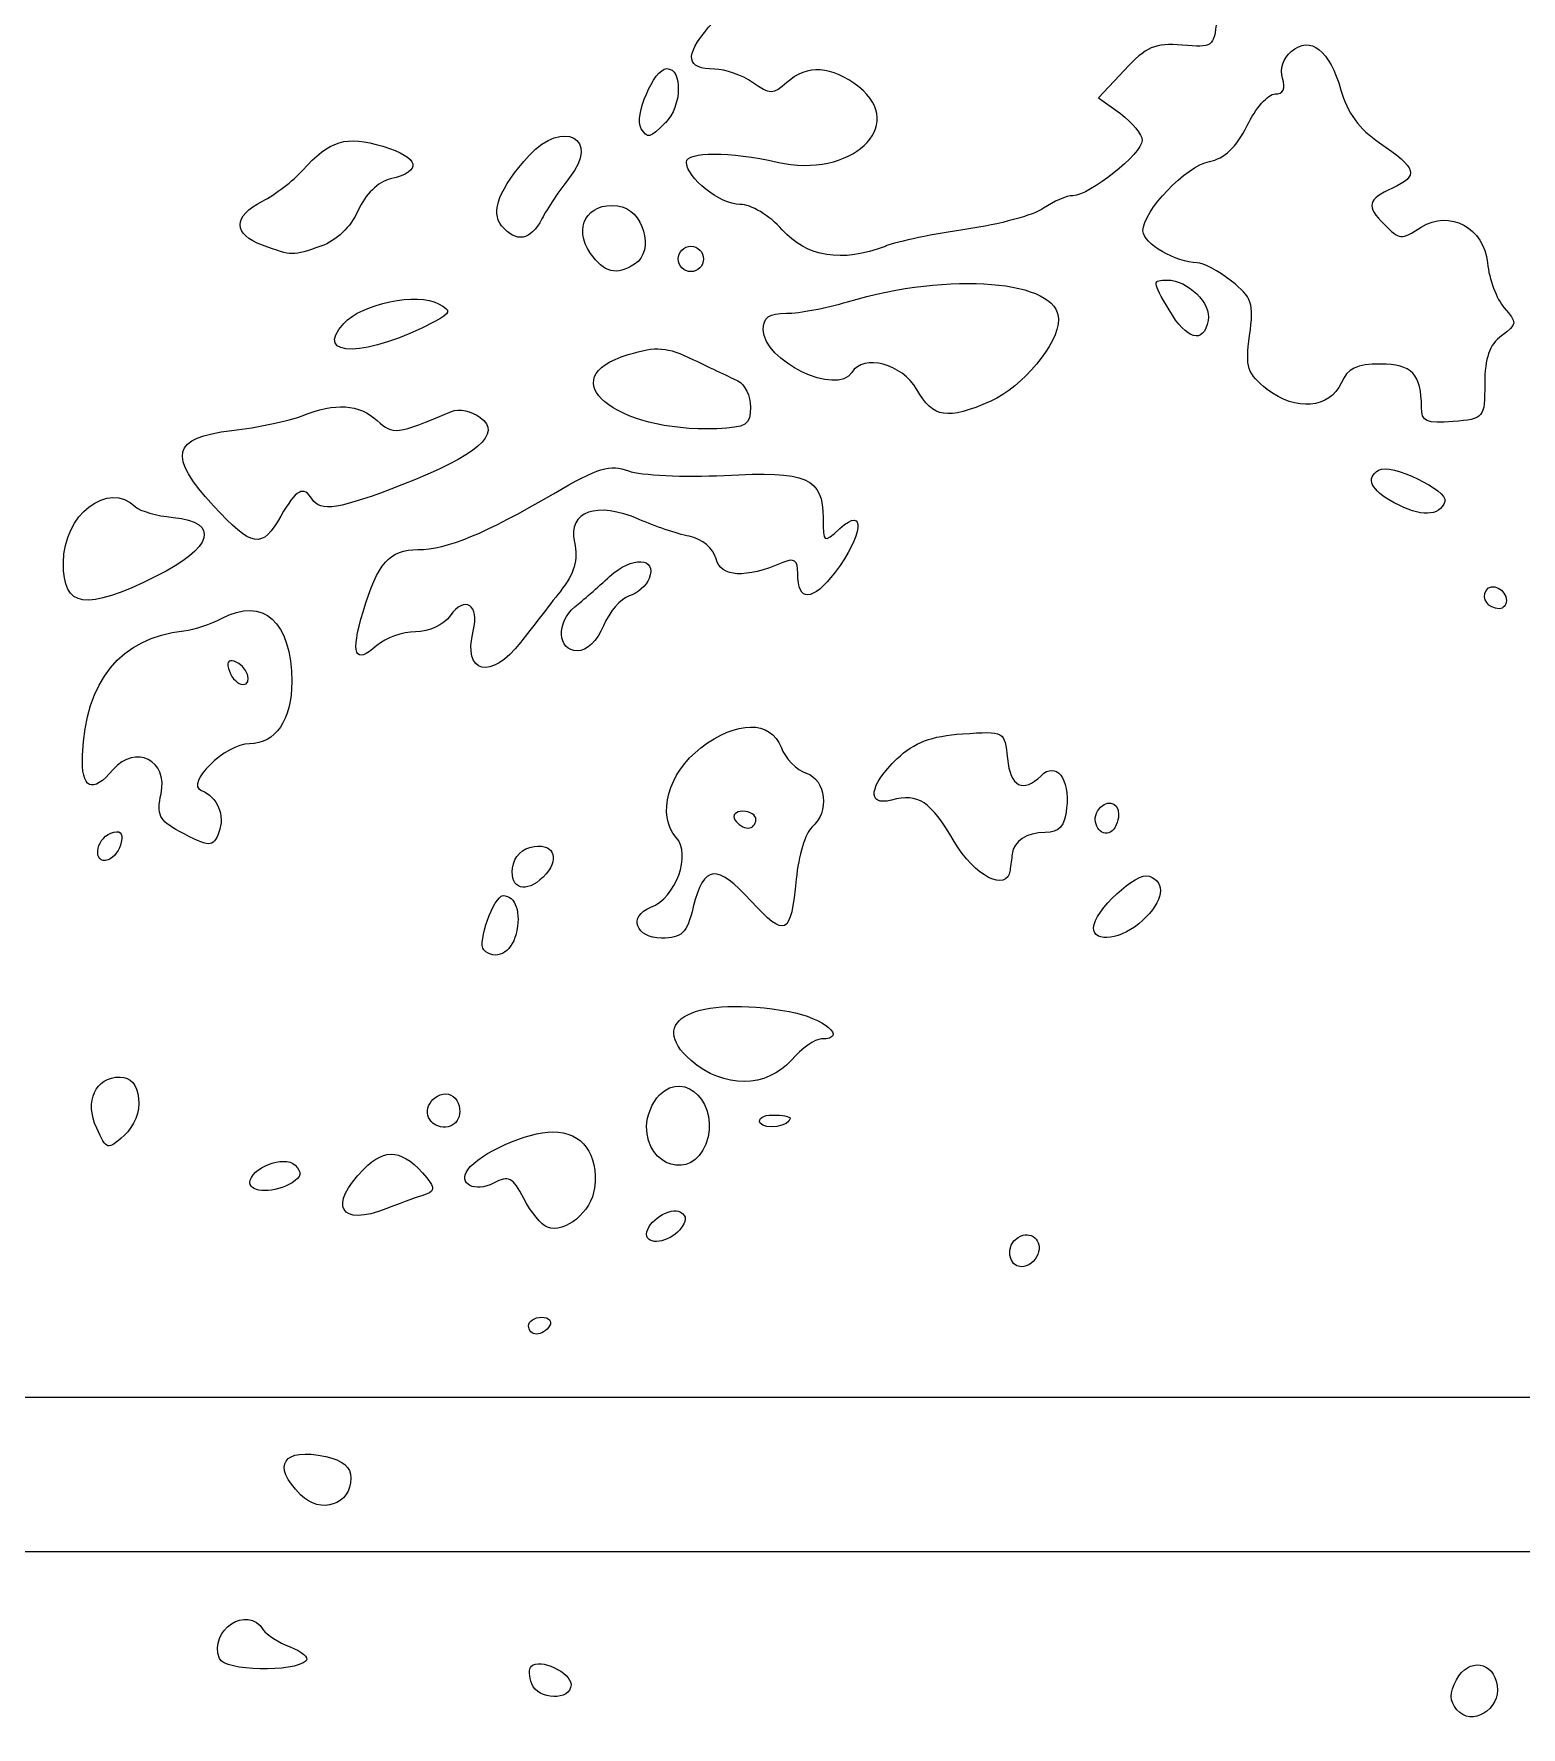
# Model space of a CAD drawing. Header units: centimetres. Extents: x -9.1 to 23.1, y -7.7 to 7.6.
# Drawn here: x 1.33 to 2.481, y 1.261 to 2.571 of the extents above; entities that cross this region are included whole.
import ezdxf

# ---------------------------------------------------------------- set-up
doc = ezdxf.new("R2010")
doc.units = ezdxf.units.CM
doc.header["$MEASUREMENT"] = 0
doc.layers.add('Layer 1', color=7, linetype='Continuous')

msp = doc.modelspace()

# ---------------------------------------------------------------- linework, layer by layer
at = {"layer": 'Layer 1'}
for points, knots in [([(1.98872, 2.40692), (1.99836, 2.41058), (2.02675, 2.41649), (2.05181, 2.42005), (2.05181, 2.42005), (2.07687, 2.42359), (2.10363, 2.43089), (2.11127, 2.43625), (2.11127, 2.43625), (2.11891, 2.4416), (2.12912, 2.44598), (2.13394, 2.44598), (2.13394, 2.44598), (2.14656, 2.44598), (2.18757, 2.47862), (2.18757, 2.48866), (2.18757, 2.48866), (2.18757, 2.49332), (2.17997, 2.50268), (2.17067, 2.50945), (2.17067, 2.50945), (2.17067, 2.50945), (2.15377, 2.52176), (2.15377, 2.52176), (2.15377, 2.52176), (2.15377, 2.52176), (2.17377, 2.54317), (2.17377, 2.54317), (2.17377, 2.54317), (2.19068, 2.56128), (2.19757, 2.56424), (2.21842, 2.56243), (2.21842, 2.56243), (2.24199, 2.56037), (2.24317, 2.56124), (2.24513, 2.58155), (2.24513, 2.58155), (2.24656, 2.59638), (2.24401, 2.60404), (2.23672, 2.60684), (2.23672, 2.60684), (2.23097, 2.60906), (2.2218, 2.61949), (2.21634, 2.63004), (2.21634, 2.63004), (2.21015, 2.642), (2.19553, 2.6539), (2.17751, 2.66162), (2.17751, 2.66162), (2.16161, 2.66843), (2.14036, 2.68011), (2.13028, 2.68756), (2.13028, 2.68756), (2.13028, 2.68756), (2.11196, 2.7011), (2.11196, 2.7011), (2.11196, 2.7011), (2.11196, 2.7011), (2.06649, 2.68228), (2.06649, 2.68228), (2.06649, 2.68228), (2.04148, 2.67193), (2.00779, 2.6575), (1.99163, 2.6502), (1.99163, 2.6502), (1.97547, 2.64291), (1.95489, 2.63474), (1.94591, 2.63205), (1.94591, 2.63205), (1.91217, 2.62194), (1.86865, 2.59614), (1.85201, 2.57637), (1.85201, 2.57637), (1.83308, 2.55387), (1.8345, 2.54395), (1.85667, 2.54395), (1.85667, 2.54395), (1.86464, 2.54395), (1.87787, 2.53925), (1.88607, 2.5335), (1.88607, 2.5335), (1.89974, 2.52392), (1.90195, 2.52392), (1.91253, 2.5335), (1.91253, 2.5335), (1.92829, 2.54776), (1.94729, 2.54661), (1.96824, 2.53012), (1.96824, 2.53012), (2.00654, 2.5), (1.96187, 2.4588), (1.90511, 2.47189), (1.90511, 2.47189), (1.86892, 2.48024), (1.83487, 2.48034), (1.83487, 2.47189), (1.83487, 2.47189), (1.83487, 2.45977), (1.86088, 2.43923), (1.87624, 2.43923), (1.87624, 2.43923), (1.88495, 2.43923), (1.89898, 2.43083), (1.90895, 2.41964), (1.90895, 2.41964), (1.92784, 2.39844), (1.95526, 2.394), (1.9887, 2.40671), (1.9887, 2.40671), (1.9887, 2.40671), (1.98872, 2.40692), (1.98872, 2.40692)], [0, 0, 0, 0, 0.0344828, 0.0344828, 0.0344828, 0.0344828, 0.0689655, 0.0689655, 0.0689655, 0.0689655, 0.1034483, 0.1034483, 0.1034483, 0.1034483, 0.137931, 0.137931, 0.137931, 0.137931, 0.1724138, 0.1724138, 0.1724138, 0.1724138, 0.2068966, 0.2068966, 0.2068966, 0.2068966, 0.2413793, 0.2413793, 0.2413793, 0.2413793, 0.2758621, 0.2758621, 0.2758621, 0.2758621, 0.3103448, 0.3103448, 0.3103448, 0.3103448, 0.3448276, 0.3448276, 0.3448276, 0.3448276, 0.3793103, 0.3793103, 0.3793103, 0.3793103, 0.4137931, 0.4137931, 0.4137931, 0.4137931, 0.4482759, 0.4482759, 0.4482759, 0.4482759, 0.4827586, 0.4827586, 0.4827586, 0.4827586, 0.5172414, 0.5172414, 0.5172414, 0.5172414, 0.5517241, 0.5517241, 0.5517241, 0.5517241, 0.5862069, 0.5862069, 0.5862069, 0.5862069, 0.6206897, 0.6206897, 0.6206897, 0.6206897, 0.6551724, 0.6551724, 0.6551724, 0.6551724, 0.6896552, 0.6896552, 0.6896552, 0.6896552, 0.7241379, 0.7241379, 0.7241379, 0.7241379, 0.7586207, 0.7586207, 0.7586207, 0.7586207, 0.7931034, 0.7931034, 0.7931034, 0.7931034, 0.8275862, 0.8275862, 0.8275862, 0.8275862, 0.862069, 0.862069, 0.862069, 0.862069, 0.8965517, 0.8965517, 0.8965517, 0.8965517, 0.9310345, 0.9310345, 0.9310345, 0.9310345, 1, 1, 1, 1]), ([(2.45267, 2.30062), (2.45267, 2.32038), (2.45628, 2.33067), (2.46565, 2.33758), (2.46565, 2.33758), (2.47779, 2.34653), (2.47793, 2.34793), (2.46779, 2.35917), (2.46779, 2.35917), (2.46183, 2.36578), (2.45599, 2.38143), (2.45481, 2.39393), (2.45481, 2.39393), (2.45225, 2.42108), (2.42563, 2.4354), (2.40345, 2.42155), (2.40345, 2.42155), (2.38745, 2.41156), (2.38708, 2.41159), (2.37475, 2.4239), (2.37475, 2.4239), (2.36063, 2.43802), (2.36179, 2.44297), (2.38133, 2.45187), (2.38133, 2.45187), (2.40202, 2.4613), (2.40027, 2.46735), (2.37119, 2.48687), (2.37119, 2.48687), (2.35576, 2.49722), (2.3462, 2.51029), (2.34133, 2.52767), (2.34133, 2.52767), (2.33264, 2.55863), (2.31788, 2.57013), (2.30285, 2.55766), (2.30285, 2.55766), (2.29666, 2.55253), (2.29394, 2.54397), (2.29621, 2.53681), (2.29621, 2.53681), (2.29878, 2.5287), (2.29684, 2.52467), (2.29036, 2.52467), (2.29036, 2.52467), (2.28503, 2.52467), (2.27528, 2.51365), (2.26869, 2.50018), (2.26869, 2.50018), (2.26053, 2.48347), (2.25128, 2.47465), (2.23961, 2.47242), (2.23961, 2.47242), (2.22131, 2.46892), (2.18815, 2.43427), (2.18815, 2.41864), (2.18815, 2.41864), (2.18815, 2.40917), (2.21391, 2.39404), (2.23003, 2.39404), (2.23003, 2.39404), (2.23476, 2.39404), (2.24672, 2.38769), (2.25659, 2.37992), (2.25659, 2.37992), (2.27263, 2.36731), (2.27413, 2.36282), (2.2707, 2.33781), (2.2707, 2.33781), (2.26729, 2.31296), (2.26882, 2.30828), (2.2843, 2.2961), (2.2843, 2.2961), (2.30617, 2.2789), (2.33286, 2.28117), (2.34155, 2.30097), (2.34155, 2.30097), (2.34654, 2.31235), (2.35338, 2.31566), (2.37187, 2.31566), (2.37187, 2.31566), (2.39643, 2.31566), (2.40368, 2.30801), (2.40368, 2.28208), (2.40368, 2.28208), (2.40368, 2.27114), (2.40744, 2.26947), (2.42817, 2.27118), (2.42817, 2.27118), (2.45226, 2.2732), (2.45266, 2.27365), (2.45266, 2.3006), (2.45266, 2.3006), (2.45266, 2.3006), (2.45267, 2.30062), (2.45267, 2.30062)], [0, 0, 0, 0, 0.04, 0.04, 0.04, 0.04, 0.08, 0.08, 0.08, 0.08, 0.12, 0.12, 0.12, 0.12, 0.16, 0.16, 0.16, 0.16, 0.2, 0.2, 0.2, 0.2, 0.24, 0.24, 0.24, 0.24, 0.28, 0.28, 0.28, 0.28, 0.32, 0.32, 0.32, 0.32, 0.36, 0.36, 0.36, 0.36, 0.4, 0.4, 0.4, 0.4, 0.44, 0.44, 0.44, 0.44, 0.48, 0.48, 0.48, 0.48, 0.52, 0.52, 0.52, 0.52, 0.56, 0.56, 0.56, 0.56, 0.6, 0.6, 0.6, 0.6, 0.64, 0.64, 0.64, 0.64, 0.68, 0.68, 0.68, 0.68, 0.72, 0.72, 0.72, 0.72, 0.76, 0.76, 0.76, 0.76, 0.8, 0.8, 0.8, 0.8, 0.84, 0.84, 0.84, 0.84, 0.88, 0.88, 0.88, 0.88, 0.92, 0.92, 0.92, 0.92, 1, 1, 1, 1]), ([(1.81851, 2.50229), (1.83135, 2.51513), (1.83211, 2.54428), (1.81961, 2.54428), (1.81961, 2.54428), (1.80971, 2.54428), (1.79398, 2.5073), (1.79984, 2.49781), (1.79984, 2.49781), (1.80469, 2.48995), (1.80663, 2.49042), (1.8185, 2.50229), (1.8185, 2.50229), (1.8185, 2.50229), (1.81851, 2.50229), (1.81851, 2.50229)], [0, 0, 0, 0, 0.2, 0.2, 0.2, 0.2, 0.4, 0.4, 0.4, 0.4, 0.6, 0.6, 0.6, 0.6, 1, 1, 1, 1]), ([(1.72301, 2.428), (1.72713, 2.43608), (1.73677, 2.45048), (1.74444, 2.46001), (1.74444, 2.46001), (1.7685, 2.48988), (1.73921, 2.50572), (1.71304, 2.47699), (1.71304, 2.47699), (1.69016, 2.45187), (1.68295, 2.4334), (1.69184, 2.42269), (1.69184, 2.42269), (1.70305, 2.40919), (1.71441, 2.41113), (1.72301, 2.42801), (1.72301, 2.42801), (1.72301, 2.42801), (1.72301, 2.428), (1.72301, 2.428)], [0, 0, 0, 0, 0.1666667, 0.1666667, 0.1666667, 0.1666667, 0.3333333, 0.3333333, 0.3333333, 0.3333333, 0.5, 0.5, 0.5, 0.5, 0.6666667, 0.6666667, 0.6666667, 0.6666667, 1, 1, 1, 1]), ([(1.55199, 2.40692), (1.56403, 2.41112), (1.57502, 2.42167), (1.58072, 2.4345), (1.58072, 2.4345), (1.5863, 2.44707), (1.59621, 2.45671), (1.60579, 2.4589), (1.60579, 2.4589), (1.63098, 2.46466), (1.62845, 2.47565), (1.59996, 2.48419), (1.59996, 2.48419), (1.57124, 2.49279), (1.55915, 2.48914), (1.53764, 2.46537), (1.53764, 2.46537), (1.5305, 2.45749), (1.51658, 2.44685), (1.50669, 2.44174), (1.50669, 2.44174), (1.48375, 2.42987), (1.48374, 2.41609), (1.50669, 2.40771), (1.50669, 2.40771), (1.53036, 2.39907), (1.52952, 2.39908), (1.552, 2.40693), (1.552, 2.40693), (1.552, 2.40693), (1.55199, 2.40692), (1.55199, 2.40692)], [0, 0, 0, 0, 0.1111111, 0.1111111, 0.1111111, 0.1111111, 0.2222222, 0.2222222, 0.2222222, 0.2222222, 0.3333333, 0.3333333, 0.3333333, 0.3333333, 0.4444444, 0.4444444, 0.4444444, 0.4444444, 0.5555556, 0.5555556, 0.5555556, 0.5555556, 0.6666667, 0.6666667, 0.6666667, 0.6666667, 0.7777778, 0.7777778, 0.7777778, 0.7777778, 1, 1, 1, 1]), ([(1.79474, 2.3929), (1.8109, 2.40315), (1.80139, 2.43591), (1.78159, 2.4382), (1.78159, 2.4382), (1.75794, 2.44092), (1.74669, 2.42114), (1.76061, 2.40127), (1.76061, 2.40127), (1.77109, 2.38631), (1.78064, 2.38397), (1.79474, 2.3929)], [0, 0, 0, 0, 0.25, 0.25, 0.25, 0.25, 0.5, 0.5, 0.5, 0.5, 1, 1, 1, 1]), ([(1.8481, 2.39698), (1.8481, 2.40237), (1.84369, 2.40678), (1.8383, 2.40678), (1.8383, 2.40678), (1.83291, 2.40678), (1.8285, 2.40237), (1.8285, 2.39698), (1.8285, 2.39698), (1.8285, 2.39159), (1.83291, 2.38719), (1.8383, 2.38719), (1.8383, 2.38719), (1.84369, 2.38719), (1.8481, 2.3916), (1.8481, 2.39698)], [0, 0, 0, 0, 0.2, 0.2, 0.2, 0.2, 0.4, 0.4, 0.4, 0.4, 0.6, 0.6, 0.6, 0.6, 1, 1, 1, 1]), ([(2.07037, 2.28698), (2.09505, 2.29787), (2.12284, 2.33135), (2.12284, 2.3502), (2.12284, 2.3502), (2.12284, 2.38065), (2.03897, 2.38765), (1.95956, 2.36382), (1.95956, 2.36382), (1.9434, 2.35897), (1.92209, 2.35497), (1.91221, 2.35493), (1.91221, 2.35493), (1.89884, 2.35493), (1.89425, 2.35164), (1.89425, 2.34224), (1.89425, 2.34224), (1.89425, 2.31819), (1.95138, 2.29062), (1.96283, 2.30914), (1.96283, 2.30914), (1.97184, 2.32371), (2.00184, 2.3159), (2.01314, 2.29604), (2.01314, 2.29604), (2.02579, 2.2738), (2.03663, 2.27209), (2.07037, 2.28697), (2.07037, 2.28697), (2.07037, 2.28697), (2.07037, 2.28698), (2.07037, 2.28698)], [0, 0, 0, 0, 0.1111111, 0.1111111, 0.1111111, 0.1111111, 0.2222222, 0.2222222, 0.2222222, 0.2222222, 0.3333333, 0.3333333, 0.3333333, 0.3333333, 0.4444444, 0.4444444, 0.4444444, 0.4444444, 0.5555556, 0.5555556, 0.5555556, 0.5555556, 0.6666667, 0.6666667, 0.6666667, 0.6666667, 0.7777778, 0.7777778, 0.7777778, 0.7777778, 1, 1, 1, 1]), ([(2.23868, 2.3494), (2.24122, 2.36253), (2.22289, 2.38067), (2.20708, 2.38067), (2.20708, 2.38067), (2.19517, 2.38067), (2.19522, 2.37981), (2.20835, 2.35754), (2.20835, 2.35754), (2.22211, 2.33423), (2.23505, 2.33075), (2.23867, 2.3494), (2.23867, 2.3494), (2.23867, 2.3494), (2.23868, 2.3494), (2.23868, 2.3494)], [0, 0, 0, 0, 0.2, 0.2, 0.2, 0.2, 0.4, 0.4, 0.4, 0.4, 0.6, 0.6, 0.6, 0.6, 1, 1, 1, 1]), ([(1.63969, 2.3484), (1.65281, 2.35542), (1.6531, 2.3567), (1.64294, 2.36238), (1.64294, 2.36238), (1.62685, 2.37138), (1.58337, 2.36238), (1.5696, 2.34714), (1.5696, 2.34714), (1.5451, 2.32007), (1.58819, 2.32084), (1.63968, 2.34842), (1.63968, 2.34842), (1.63968, 2.34842), (1.63969, 2.3484), (1.63969, 2.3484)], [0, 0, 0, 0, 0.2, 0.2, 0.2, 0.2, 0.4, 0.4, 0.4, 0.4, 0.6, 0.6, 0.6, 0.6, 1, 1, 1, 1]), ([(1.88444, 2.28232), (1.88444, 2.29091), (1.88003, 2.30003), (1.87464, 2.30259), (1.87464, 2.30259), (1.86925, 2.30514), (1.85382, 2.31255), (1.84034, 2.31903), (1.84034, 2.31903), (1.81933, 2.32914), (1.81212, 2.3297), (1.78972, 2.32298), (1.78972, 2.32298), (1.72904, 2.3048), (1.77959, 2.26256), (1.85831, 2.26566), (1.85831, 2.26566), (1.88122, 2.26657), (1.88443, 2.26862), (1.88443, 2.28231), (1.88443, 2.28231), (1.88443, 2.28231), (1.88444, 2.28232), (1.88444, 2.28232)], [0, 0, 0, 0, 0.1428571, 0.1428571, 0.1428571, 0.1428571, 0.2857143, 0.2857143, 0.2857143, 0.2857143, 0.4285714, 0.4285714, 0.4285714, 0.4285714, 0.5714286, 0.5714286, 0.5714286, 0.5714286, 0.7142857, 0.7142857, 0.7142857, 0.7142857, 1, 1, 1, 1]), ([(1.52098, 2.19805), (1.53273, 2.2187), (1.53856, 2.22185), (1.54517, 2.21115), (1.54517, 2.21115), (1.55149, 2.20093), (1.56614, 2.20326), (1.61467, 2.22222), (1.61467, 2.22222), (1.67323, 2.24509), (1.69256, 2.26175), (1.67523, 2.27442), (1.67523, 2.27442), (1.66856, 2.27929), (1.65861, 2.28139), (1.65312, 2.27907), (1.65312, 2.27907), (1.61012, 2.26093), (1.60801, 2.26066), (1.5956, 2.27189), (1.5956, 2.27189), (1.58135, 2.28478), (1.5633, 2.28597), (1.53743, 2.27568), (1.53743, 2.27568), (1.52732, 2.27169), (1.50288, 2.26653), (1.48312, 2.26425), (1.48312, 2.26425), (1.43653, 2.25889), (1.43304, 2.2447), (1.46878, 2.20599), (1.46878, 2.20599), (1.49897, 2.17329), (1.50627, 2.17218), (1.52098, 2.19803), (1.52098, 2.19803), (1.52098, 2.19803), (1.52098, 2.19805), (1.52098, 2.19805)], [0, 0, 0, 0, 0.0909091, 0.0909091, 0.0909091, 0.0909091, 0.1818182, 0.1818182, 0.1818182, 0.1818182, 0.2727273, 0.2727273, 0.2727273, 0.2727273, 0.3636364, 0.3636364, 0.3636364, 0.3636364, 0.4545455, 0.4545455, 0.4545455, 0.4545455, 0.5454545, 0.5454545, 0.5454545, 0.5454545, 0.6363636, 0.6363636, 0.6363636, 0.6363636, 0.7272727, 0.7272727, 0.7272727, 0.7272727, 0.8181818, 0.8181818, 0.8181818, 0.8181818, 1, 1, 1, 1]), ([(1.70659, 2.10039), (1.71495, 2.11122), (1.72863, 2.12883), (1.73701, 2.13952), (1.73701, 2.13952), (1.74841, 2.15406), (1.7512, 2.16369), (1.7481, 2.1778), (1.7481, 2.1778), (1.74284, 2.20176), (1.76555, 2.20974), (1.79821, 2.19542), (1.79821, 2.19542), (1.81006, 2.19022), (1.82748, 2.18436), (1.83693, 2.18239), (1.83693, 2.18239), (1.84716, 2.18025), (1.85558, 2.17316), (1.85775, 2.16486), (1.85775, 2.16486), (1.86147, 2.15062), (1.88036, 2.14962), (1.90955, 2.1621), (1.90955, 2.1621), (1.91831, 2.16585), (1.92098, 2.16387), (1.92098, 2.15361), (1.92098, 2.15361), (1.92098, 2.13115), (1.93233, 2.13156), (1.94994, 2.15464), (1.94994, 2.15464), (1.97132, 2.18267), (1.97396, 2.20683), (1.95363, 2.18844), (1.95363, 2.18844), (1.94084, 2.17686), (1.94057, 2.17703), (1.94057, 2.19642), (1.94057, 2.19642), (1.94057, 2.22767), (1.92844, 2.23292), (1.86403, 2.22954), (1.86403, 2.22954), (1.83274, 2.22789), (1.79947, 2.22954), (1.79011, 2.233), (1.79011, 2.233), (1.77574, 2.23843), (1.76667, 2.23568), (1.73204, 2.21537), (1.73204, 2.21537), (1.6791, 2.18434), (1.64945, 2.17213), (1.62708, 2.17213), (1.62708, 2.17213), (1.60506, 2.17213), (1.59593, 2.1618), (1.58457, 2.12404), (1.58457, 2.12404), (1.57463, 2.09101), (1.57819, 2.08233), (1.59531, 2.09782), (1.59531, 2.09782), (1.60177, 2.10367), (1.61521, 2.10845), (1.62519, 2.10845), (1.62519, 2.10845), (1.63557, 2.10845), (1.64702, 2.11373), (1.65198, 2.12081), (1.65198, 2.12081), (1.66332, 2.137), (1.67496, 2.12937), (1.66987, 2.10908), (1.66987, 2.10908), (1.66153, 2.07585), (1.68364, 2.07063), (1.7066, 2.10041), (1.7066, 2.10041), (1.7066, 2.10041), (1.70659, 2.10039), (1.70659, 2.10039)], [0, 0, 0, 0, 0.0454545, 0.0454545, 0.0454545, 0.0454545, 0.0909091, 0.0909091, 0.0909091, 0.0909091, 0.1363636, 0.1363636, 0.1363636, 0.1363636, 0.1818182, 0.1818182, 0.1818182, 0.1818182, 0.2272727, 0.2272727, 0.2272727, 0.2272727, 0.2727273, 0.2727273, 0.2727273, 0.2727273, 0.3181818, 0.3181818, 0.3181818, 0.3181818, 0.3636364, 0.3636364, 0.3636364, 0.3636364, 0.4090909, 0.4090909, 0.4090909, 0.4090909, 0.4545455, 0.4545455, 0.4545455, 0.4545455, 0.5, 0.5, 0.5, 0.5, 0.5454545, 0.5454545, 0.5454545, 0.5454545, 0.5909091, 0.5909091, 0.5909091, 0.5909091, 0.6363636, 0.6363636, 0.6363636, 0.6363636, 0.6818182, 0.6818182, 0.6818182, 0.6818182, 0.7272727, 0.7272727, 0.7272727, 0.7272727, 0.7727273, 0.7727273, 0.7727273, 0.7727273, 0.8181818, 0.8181818, 0.8181818, 0.8181818, 0.8636364, 0.8636364, 0.8636364, 0.8636364, 0.9090909, 0.9090909, 0.9090909, 0.9090909, 1, 1, 1, 1]), ([(2.42175, 2.20927), (2.42466, 2.21801), (2.37979, 2.23933), (2.37053, 2.23361), (2.37053, 2.23361), (2.3601, 2.22716), (2.36433, 2.21833), (2.38265, 2.2083), (2.38265, 2.2083), (2.40291, 2.19721), (2.41786, 2.19758), (2.42175, 2.20929), (2.42175, 2.20929), (2.42175, 2.20929), (2.42175, 2.20927), (2.42175, 2.20927)], [0, 0, 0, 0, 0.2, 0.2, 0.2, 0.2, 0.4, 0.4, 0.4, 0.4, 0.6, 0.6, 0.6, 0.6, 1, 1, 1, 1]), ([(1.42448, 2.15141), (1.46848, 2.17308), (1.47437, 2.19365), (1.43754, 2.19703), (1.43754, 2.19703), (1.42497, 2.19818), (1.41189, 2.20186), (1.40848, 2.20519), (1.40848, 2.20519), (1.38734, 2.22585), (1.35264, 2.19896), (1.35264, 2.16191), (1.35264, 2.16191), (1.35264, 2.12656), (1.36914, 2.12414), (1.42448, 2.1514), (1.42448, 2.1514), (1.42448, 2.1514), (1.42448, 2.15141), (1.42448, 2.15141)], [0, 0, 0, 0, 0.1666667, 0.1666667, 0.1666667, 0.1666667, 0.3333333, 0.3333333, 0.3333333, 0.3333333, 0.5, 0.5, 0.5, 0.5, 0.6666667, 0.6666667, 0.6666667, 0.6666667, 1, 1, 1, 1]), ([(-1.65949, 1.39675), (-1.65603, 1.40124), (-1.65516, 1.41226), (-1.65756, 1.42124), (-1.65756, 1.42124), (-1.65996, 1.43022), (-1.65902, 1.44419), (-1.65546, 1.45229), (-1.65546, 1.45229), (-1.6465, 1.47269), (-1.65357, 1.47693), (-1.68198, 1.46821), (-1.68198, 1.46821), (-1.71113, 1.45926), (-1.71807, 1.46463), (-1.71527, 1.49388), (-1.71527, 1.49388), (-1.71527, 1.49388), (-1.71316, 1.51594), (-1.71316, 1.51594), (-1.71316, 1.51594), (-1.71316, 1.51594), (-1.6515, 1.51595), (-1.6515, 1.51595), (-1.6515, 1.51595), (-1.6515, 1.51595), (22.84334, 1.51595), (22.84334, 1.51595), (22.84334, 1.51595), (22.84334, 1.51595), (22.84863, 1.53637), (22.84863, 1.53637), (22.84863, 1.53637), (22.85322, 1.55408), (22.8568, 1.55679), (22.8756, 1.55679), (22.8756, 1.55679), (22.88752, 1.55679), (22.91113, 1.56149), (22.92806, 1.56724), (22.92806, 1.56724), (22.94499, 1.57299), (22.96602, 1.57769), (22.97479, 1.57769), (22.97479, 1.57769), (22.99881, 1.57769), (23.02955, 1.64394), (23.009, 1.65141), (23.009, 1.65141), (22.99309, 1.6572), (23.01403, 1.67905), (23.03402, 1.67752), (23.03402, 1.67752), (23.05735, 1.67575), (23.06656, 1.68366), (23.08218, 1.71897), (23.08218, 1.71897), (23.09118, 1.73931), (23.09865, 1.7475), (23.10823, 1.7475), (23.10823, 1.7475), (23.12216, 1.7475), (23.12777, 1.78053), (23.11666, 1.79711), (23.11666, 1.79711), (23.10811, 1.80987), (23.05088, 1.8138), (23.03406, 1.80279), (23.03406, 1.80279), (23.01634, 1.79118), (23.008, 1.79773), (23.00045, 1.82918), (23.00045, 1.82918), (22.99787, 1.83993), (22.99276, 1.85254), (22.9891, 1.85718), (22.9891, 1.85718), (22.98451, 1.86299), (22.98479, 1.86797), (22.99, 1.87318), (22.99, 1.87318), (23.00096, 1.88414), (22.99948, 1.91078), (22.98791, 1.91078), (22.98791, 1.91078), (22.97528, 1.91078), (22.95563, 1.94117), (22.95472, 1.96213), (22.95472, 1.96213), (22.95381, 1.98292), (22.93913, 1.98866), (22.93428, 1.97011), (22.93428, 1.97011), (22.93144, 1.95923), (22.92872, 1.95782), (22.92173, 1.96362), (22.92173, 1.96362), (22.90926, 1.97397), (22.87995, 1.96539), (22.88014, 1.95147), (22.88014, 1.95147), (22.88022, 1.94525), (22.88603, 1.93282), (22.89306, 1.92384), (22.89306, 1.92384), (22.90733, 1.90559), (22.90956, 1.89342), (22.89925, 1.88998), (22.89925, 1.88998), (22.89153, 1.88743), (22.87953, 1.84158), (22.88512, 1.836), (22.88512, 1.836), (22.8871, 1.83402), (22.8941, 1.83242), (22.90069, 1.83242), (22.90069, 1.83242), (22.91537, 1.83242), (22.91626, 1.81736), (22.9024, 1.8035), (22.9024, 1.8035), (22.88758, 1.78868), (22.87405, 1.79086), (22.86708, 1.8092), (22.86708, 1.8092), (22.86374, 1.81798), (22.84912, 1.83635), (22.8346, 1.85002), (22.8346, 1.85002), (22.80515, 1.87773), (22.80318, 1.88684), (22.81933, 1.9207), (22.81933, 1.9207), (22.82835, 1.93962), (22.82898, 1.94653), (22.82259, 1.95676), (22.82259, 1.95676), (22.80232, 1.98921), (22.81825, 2.00544), (22.86368, 1.99863), (22.86368, 1.99863), (22.88777, 1.99501), (22.89203, 1.99641), (22.90166, 2.01112), (22.90166, 2.01112), (22.90829, 2.02123), (22.91, 2.02923), (22.90605, 2.03167), (22.90605, 2.03167), (22.89678, 2.0374), (22.89809, 2.05663), (22.90922, 2.07808), (22.90922, 2.07808), (22.92179, 2.1023), (22.91114, 2.11438), (22.8949, 2.09432), (22.8949, 2.09432), (22.8871, 2.08469), (22.87933, 2.08128), (22.87178, 2.08418), (22.87178, 2.08418), (22.85782, 2.08954), (22.85691, 2.104), (22.8702, 2.1091), (22.8702, 2.1091), (22.88498, 2.11477), (22.88204, 2.12847), (22.86191, 2.14775), (22.86191, 2.14775), (22.83216, 2.17624), (22.78856, 2.17331), (22.78856, 2.14281), (22.78856, 2.14281), (22.78856, 2.10642), (22.75631, 2.09357), (22.72139, 2.11605), (22.72139, 2.11605), (22.71343, 2.12117), (22.69664, 2.12723), (22.68407, 2.12951), (22.68407, 2.12951), (22.66227, 2.13346), (22.66087, 2.13256), (22.65394, 2.11014), (22.65394, 2.11014), (22.64773, 2.09006), (22.64845, 2.08437), (22.65884, 2.07116), (22.65884, 2.07116), (22.67535, 2.05017), (22.67417, 2.0423), (22.6533, 2.03437), (22.6533, 2.03437), (22.64059, 2.02954), (22.6315, 2.02982), (22.62108, 2.0354), (22.62108, 2.0354), (22.6131, 2.03967), (22.60197, 2.04139), (22.59634, 2.03923), (22.59634, 2.03923), (22.58067, 2.03322), (22.58416, 2.01201), (22.60243, 2.00223), (22.60243, 2.00223), (22.62305, 1.9912), (22.62329, 1.97206), (22.60313, 1.94686), (22.60313, 1.94686), (22.58874, 1.92888), (22.58633, 1.92807), (22.57124, 1.93614), (22.57124, 1.93614), (22.53599, 1.955), (22.49801, 1.91346), (22.52412, 1.8846), (22.52412, 1.8846), (22.53012, 1.87797), (22.53357, 1.86719), (22.53178, 1.86065), (22.53178, 1.86065), (22.52051, 1.81935), (22.52086, 1.81328), (22.53525, 1.79987), (22.53525, 1.79987), (22.54757, 1.7884), (22.54858, 1.78434), (22.54183, 1.77354), (22.54183, 1.77354), (22.52598, 1.74815), (22.53138, 1.73288), (22.55443, 1.73794), (22.55443, 1.73794), (22.57277, 1.74197), (22.57444, 1.74115), (22.5698, 1.73029), (22.5698, 1.73029), (22.56295, 1.71428), (22.56174, 1.5578), (22.56843, 1.55366), (22.56843, 1.55366), (22.57128, 1.55189), (22.57775, 1.55407), (22.58281, 1.55809), (22.58281, 1.55809), (22.60206, 1.57407), (22.64056, 1.54712), (22.6251, 1.52848), (22.6251, 1.52848), (22.61813, 1.52009), (22.6198, 1.51529), (22.63527, 1.49914), (22.63527, 1.49914), (22.65271, 1.48094), (22.65446, 1.48046), (22.66581, 1.49073), (22.66581, 1.49073), (22.68258, 1.50591), (22.69514, 1.49345), (22.68298, 1.47368), (22.68298, 1.47368), (22.67531, 1.46123), (22.67594, 1.45824), (22.68828, 1.44842), (22.68828, 1.44842), (22.69598, 1.44229), (22.70414, 1.43103), (22.70642, 1.4234), (22.70642, 1.4234), (22.70875, 1.41557), (22.72116, 1.40517), (22.73487, 1.39954), (22.73487, 1.39954), (22.76595, 1.38678), (22.7662, 1.38676), (22.77367, 1.39645), (22.77367, 1.39645), (22.77367, 1.39645), (-1.65949, 1.39675), (-1.65949, 1.39675)], [0, 0, 0, 0, 0.0140845, 0.0140845, 0.0140845, 0.0140845, 0.028169, 0.028169, 0.028169, 0.028169, 0.0422535, 0.0422535, 0.0422535, 0.0422535, 0.056338, 0.056338, 0.056338, 0.056338, 0.0704225, 0.0704225, 0.0704225, 0.0704225, 0.084507, 0.084507, 0.084507, 0.084507, 0.0985915, 0.0985915, 0.0985915, 0.0985915, 0.1126761, 0.1126761, 0.1126761, 0.1126761, 0.1267606, 0.1267606, 0.1267606, 0.1267606, 0.1408451, 0.1408451, 0.1408451, 0.1408451, 0.1549296, 0.1549296, 0.1549296, 0.1549296, 0.1690141, 0.1690141, 0.1690141, 0.1690141, 0.1830986, 0.1830986, 0.1830986, 0.1830986, 0.1971831, 0.1971831, 0.1971831, 0.1971831, 0.2112676, 0.2112676, 0.2112676, 0.2112676, 0.2253521, 0.2253521, 0.2253521, 0.2253521, 0.2394366, 0.2394366, 0.2394366, 0.2394366, 0.2535211, 0.2535211, 0.2535211, 0.2535211, 0.2676056, 0.2676056, 0.2676056, 0.2676056, 0.2816901, 0.2816901, 0.2816901, 0.2816901, 0.2957746, 0.2957746, 0.2957746, 0.2957746, 0.3098592, 0.3098592, 0.3098592, 0.3098592, 0.3239437, 0.3239437, 0.3239437, 0.3239437, 0.3380282, 0.3380282, 0.3380282, 0.3380282, 0.3521127, 0.3521127, 0.3521127, 0.3521127, 0.3661972, 0.3661972, 0.3661972, 0.3661972, 0.3802817, 0.3802817, 0.3802817, 0.3802817, 0.3943662, 0.3943662, 0.3943662, 0.3943662, 0.4084507, 0.4084507, 0.4084507, 0.4084507, 0.4225352, 0.4225352, 0.4225352, 0.4225352, 0.4366197, 0.4366197, 0.4366197, 0.4366197, 0.4507042, 0.4507042, 0.4507042, 0.4507042, 0.4647887, 0.4647887, 0.4647887, 0.4647887, 0.4788732, 0.4788732, 0.4788732, 0.4788732, 0.4929577, 0.4929577, 0.4929577, 0.4929577, 0.5070423, 0.5070423, 0.5070423, 0.5070423, 0.5211268, 0.5211268, 0.5211268, 0.5211268, 0.5352113, 0.5352113, 0.5352113, 0.5352113, 0.5492958, 0.5492958, 0.5492958, 0.5492958, 0.5633803, 0.5633803, 0.5633803, 0.5633803, 0.5774648, 0.5774648, 0.5774648, 0.5774648, 0.5915493, 0.5915493, 0.5915493, 0.5915493, 0.6056338, 0.6056338, 0.6056338, 0.6056338, 0.6197183, 0.6197183, 0.6197183, 0.6197183, 0.6338028, 0.6338028, 0.6338028, 0.6338028, 0.6478873, 0.6478873, 0.6478873, 0.6478873, 0.6619718, 0.6619718, 0.6619718, 0.6619718, 0.6760563, 0.6760563, 0.6760563, 0.6760563, 0.6901408, 0.6901408, 0.6901408, 0.6901408, 0.7042254, 0.7042254, 0.7042254, 0.7042254, 0.7183099, 0.7183099, 0.7183099, 0.7183099, 0.7323944, 0.7323944, 0.7323944, 0.7323944, 0.7464789, 0.7464789, 0.7464789, 0.7464789, 0.7605634, 0.7605634, 0.7605634, 0.7605634, 0.7746479, 0.7746479, 0.7746479, 0.7746479, 0.7887324, 0.7887324, 0.7887324, 0.7887324, 0.8028169, 0.8028169, 0.8028169, 0.8028169, 0.8169014, 0.8169014, 0.8169014, 0.8169014, 0.8309859, 0.8309859, 0.8309859, 0.8309859, 0.8450704, 0.8450704, 0.8450704, 0.8450704, 0.8591549, 0.8591549, 0.8591549, 0.8591549, 0.8732394, 0.8732394, 0.8732394, 0.8732394, 0.8873239, 0.8873239, 0.8873239, 0.8873239, 0.9014085, 0.9014085, 0.9014085, 0.9014085, 0.915493, 0.915493, 0.915493, 0.915493, 0.9295775, 0.9295775, 0.9295775, 0.9295775, 0.943662, 0.943662, 0.943662, 0.943662, 0.9577465, 0.9577465, 0.9577465, 0.9577465, 0.971831, 0.971831, 0.971831, 0.971831, 1, 1, 1, 1]), ([(1.77065, 2.11312), (1.77506, 2.12378), (1.78397, 2.13418), (1.79043, 2.13623), (1.79043, 2.13623), (1.7969, 2.13829), (1.80388, 2.14437), (1.80595, 2.14976), (1.80595, 2.14976), (1.8123, 2.1663), (1.79271, 2.1673), (1.77535, 2.15132), (1.77535, 2.15132), (1.76632, 2.143), (1.75424, 2.13241), (1.74851, 2.12778), (1.74851, 2.12778), (1.73384, 2.11592), (1.73505, 2.09375), (1.75036, 2.09375), (1.75036, 2.09375), (1.7578, 2.09375), (1.76579, 2.10137), (1.77066, 2.11312), (1.77066, 2.11312), (1.77066, 2.11312), (1.77065, 2.11312), (1.77065, 2.11312)], [0, 0, 0, 0, 0.125, 0.125, 0.125, 0.125, 0.25, 0.25, 0.25, 0.25, 0.375, 0.375, 0.375, 0.375, 0.5, 0.5, 0.5, 0.5, 0.625, 0.625, 0.625, 0.625, 0.75, 0.75, 0.75, 0.75, 1, 1, 1, 1]), ([(1.47297, 1.95333), (1.47798, 1.96638), (1.47194, 1.98081), (1.45948, 1.98559), (1.45948, 1.98559), (1.44628, 1.99065), (1.47823, 2.0219), (1.49661, 2.0219), (1.49661, 2.0219), (1.51688, 2.0219), (1.5294, 2.04023), (1.5294, 2.0699), (1.5294, 2.0699), (1.5294, 2.11625), (1.50729, 2.13611), (1.47509, 2.11868), (1.47509, 2.11868), (1.46724, 2.11444), (1.4541, 2.11022), (1.44588, 2.10931), (1.44588, 2.10931), (1.39691, 2.10387), (1.36957, 2.07033), (1.36741, 2.01305), (1.36741, 2.01305), (1.36642, 1.98668), (1.37473, 1.98274), (1.3912, 2.0018), (1.3912, 2.0018), (1.40843, 2.02175), (1.43393, 2.00893), (1.42827, 1.98316), (1.42827, 1.98316), (1.42467, 1.96676), (1.42672, 1.96254), (1.44244, 1.95402), (1.44244, 1.95402), (1.4657, 1.94141), (1.46839, 1.94135), (1.47298, 1.95332), (1.47298, 1.95332), (1.47298, 1.95332), (1.47297, 1.95333), (1.47297, 1.95333)], [0, 0, 0, 0, 0.0833333, 0.0833333, 0.0833333, 0.0833333, 0.1666667, 0.1666667, 0.1666667, 0.1666667, 0.25, 0.25, 0.25, 0.25, 0.3333333, 0.3333333, 0.3333333, 0.3333333, 0.4166667, 0.4166667, 0.4166667, 0.4166667, 0.5, 0.5, 0.5, 0.5, 0.5833333, 0.5833333, 0.5833333, 0.5833333, 0.6666667, 0.6666667, 0.6666667, 0.6666667, 0.75, 0.75, 0.75, 0.75, 0.8333333, 0.8333333, 0.8333333, 0.8333333, 1, 1, 1, 1]), ([(2.46938, 2.13252), (2.46938, 2.14138), (2.45786, 2.14721), (2.45368, 2.14045), (2.45368, 2.14045), (2.44978, 2.13413), (2.45543, 2.12637), (2.46394, 2.12637), (2.46394, 2.12637), (2.46693, 2.12637), (2.46938, 2.12913), (2.46938, 2.13252)], [0, 0, 0, 0, 0.25, 0.25, 0.25, 0.25, 0.5, 0.5, 0.5, 0.5, 1, 1, 1, 1]), ([(1.4811, 2.07797), (1.47866, 2.08433), (1.48012, 2.08732), (1.48489, 2.08573), (1.48489, 2.08573), (1.49465, 2.08248), (1.50003, 2.06763), (1.49144, 2.06763), (1.49144, 2.06763), (1.48793, 2.06763), (1.48328, 2.07228), (1.48109, 2.07797), (1.48109, 2.07797), (1.48109, 2.07797), (1.4811, 2.07797), (1.4811, 2.07797)], [0, 0, 0, 0, 0.2, 0.2, 0.2, 0.2, 0.4, 0.4, 0.4, 0.4, 0.6, 0.6, 0.6, 0.6, 1, 1, 1, 1]), ([(1.84014, 1.89563), (1.84837, 1.92828), (1.85825, 1.92927), (1.88495, 1.90013), (1.88495, 1.90013), (1.91147, 1.87118), (1.91558, 1.87318), (1.9198, 1.91709), (1.9198, 1.91709), (1.92153, 1.93506), (1.92698, 1.95312), (1.93192, 1.95722), (1.93192, 1.95722), (1.94575, 1.9687), (1.94304, 1.99417), (1.92746, 1.99911), (1.92746, 1.99911), (1.92007, 2.00146), (1.91133, 2.01047), (1.90803, 2.01914), (1.90803, 2.01914), (1.90007, 2.04009), (1.87369, 2.04), (1.84606, 2.01873), (1.84606, 2.01873), (1.82061, 1.99931), (1.81158, 1.9664), (1.82702, 1.94934), (1.82702, 1.94934), (1.83888, 1.93624), (1.82661, 1.90273), (1.80724, 1.89529), (1.80724, 1.89529), (1.7895, 1.88848), (1.79551, 1.87143), (1.81564, 1.87143), (1.81564, 1.87143), (1.83143, 1.87143), (1.83495, 1.87489), (1.84013, 1.89543), (1.84013, 1.89543), (1.84013, 1.89543), (1.84014, 1.89563), (1.84014, 1.89563)], [0, 0, 0, 0, 0.0833333, 0.0833333, 0.0833333, 0.0833333, 0.1666667, 0.1666667, 0.1666667, 0.1666667, 0.25, 0.25, 0.25, 0.25, 0.3333333, 0.3333333, 0.3333333, 0.3333333, 0.4166667, 0.4166667, 0.4166667, 0.4166667, 0.5, 0.5, 0.5, 0.5, 0.5833333, 0.5833333, 0.5833333, 0.5833333, 0.6666667, 0.6666667, 0.6666667, 0.6666667, 0.75, 0.75, 0.75, 0.75, 0.8333333, 0.8333333, 0.8333333, 0.8333333, 1, 1, 1, 1]), ([(2.08529, 1.92393), (2.08574, 1.92751), (2.08648, 1.93315), (2.08692, 1.93645), (2.08692, 1.93645), (2.08834, 1.94682), (2.09773, 1.95293), (2.11258, 1.95313), (2.11258, 1.95313), (2.12347, 1.95313), (2.12744, 1.95785), (2.12907, 1.97208), (2.12907, 1.97208), (2.13168, 1.99487), (2.12081, 2.00861), (2.10929, 1.99708), (2.10929, 1.99708), (2.09556, 1.98335), (2.08536, 1.9886), (2.08325, 2.01047), (2.08325, 2.01047), (2.08121, 2.03166), (2.08114, 2.03169), (2.04855, 2.02949), (2.04855, 2.02949), (2.0243, 2.02784), (2.01127, 2.02292), (1.99793, 2.01031), (1.99793, 2.01031), (1.97614, 1.98972), (1.97393, 1.97308), (1.99366, 1.97825), (1.99366, 1.97825), (2.01447, 1.98369), (2.02359, 1.97763), (2.04202, 1.94621), (2.04202, 1.94621), (2.05772, 1.91941), (2.08309, 1.90636), (2.08529, 1.92395), (2.08529, 1.92395), (2.08529, 1.92395), (2.08529, 1.92393), (2.08529, 1.92393)], [0, 0, 0, 0, 0.0833333, 0.0833333, 0.0833333, 0.0833333, 0.1666667, 0.1666667, 0.1666667, 0.1666667, 0.25, 0.25, 0.25, 0.25, 0.3333333, 0.3333333, 0.3333333, 0.3333333, 0.4166667, 0.4166667, 0.4166667, 0.4166667, 0.5, 0.5, 0.5, 0.5, 0.5833333, 0.5833333, 0.5833333, 0.5833333, 0.6666667, 0.6666667, 0.6666667, 0.6666667, 0.75, 0.75, 0.75, 0.75, 0.8333333, 0.8333333, 0.8333333, 0.8333333, 1, 1, 1, 1]), ([(2.1693, 1.96679), (2.1693, 1.97757), (2.15898, 1.97939), (2.15297, 1.96967), (2.15297, 1.96967), (2.14764, 1.96105), (2.15545, 1.94883), (2.16322, 1.95362), (2.16322, 1.95362), (2.16656, 1.95568), (2.1693, 1.96162), (2.1693, 1.96679)], [0, 0, 0, 0, 0.25, 0.25, 0.25, 0.25, 0.5, 0.5, 0.5, 0.5, 1, 1, 1, 1]), ([(1.87231, 1.96307), (1.87009, 1.96665), (1.87286, 1.9696), (1.87846, 1.9696), (1.87846, 1.9696), (1.88406, 1.9696), (1.88864, 1.96668), (1.88864, 1.96307), (1.88864, 1.96307), (1.88864, 1.95949), (1.88587, 1.95654), (1.88249, 1.95654), (1.88249, 1.95654), (1.87911, 1.95654), (1.87453, 1.95946), (1.87231, 1.96307)], [0, 0, 0, 0, 0.2, 0.2, 0.2, 0.2, 0.4, 0.4, 0.4, 0.4, 0.6, 0.6, 0.6, 0.6, 1, 1, 1, 1]), ([(1.3975, 1.94565), (1.39897, 1.95323), (1.3965, 1.95532), (1.38934, 1.95257), (1.38934, 1.95257), (1.37727, 1.94794), (1.37522, 1.92807), (1.38723, 1.93206), (1.38723, 1.93206), (1.39172, 1.93354), (1.39634, 1.93967), (1.3975, 1.94564), (1.3975, 1.94564), (1.3975, 1.94564), (1.3975, 1.94565), (1.3975, 1.94565)], [0, 0, 0, 0, 0.2, 0.2, 0.2, 0.2, 0.4, 0.4, 0.4, 0.4, 0.6, 0.6, 0.6, 0.6, 1, 1, 1, 1]), ([(1.72394, 1.91869), (1.73697, 1.93172), (1.73323, 1.94462), (1.71708, 1.94233), (1.71708, 1.94233), (1.70764, 1.94097), (1.70164, 1.93499), (1.7003, 1.92554), (1.7003, 1.92554), (1.69801, 1.90939), (1.71091, 1.90565), (1.72394, 1.91869)], [0, 0, 0, 0, 0.25, 0.25, 0.25, 0.25, 0.5, 0.5, 0.5, 0.5, 1, 1, 1, 1]), ([(2.18784, 1.88495), (2.20415, 1.90015), (2.20631, 1.91435), (2.19309, 1.91943), (2.19309, 1.91943), (2.18332, 1.92318), (2.14989, 1.89224), (2.14989, 1.87945), (2.14989, 1.87945), (2.14989, 1.86712), (2.17216, 1.87035), (2.18785, 1.88496), (2.18785, 1.88496), (2.18785, 1.88496), (2.18784, 1.88495), (2.18784, 1.88495)], [0, 0, 0, 0, 0.2, 0.2, 0.2, 0.2, 0.4, 0.4, 0.4, 0.4, 0.6, 0.6, 0.6, 0.6, 1, 1, 1, 1]), ([(1.70296, 1.87454), (1.70709, 1.89098), (1.70259, 1.9043), (1.69293, 1.9043), (1.69293, 1.9043), (1.68596, 1.9043), (1.67284, 1.86754), (1.67797, 1.86241), (1.67797, 1.86241), (1.68676, 1.85362), (1.69923, 1.85965), (1.70296, 1.87455), (1.70296, 1.87455), (1.70296, 1.87455), (1.70296, 1.87454), (1.70296, 1.87454)], [0, 0, 0, 0, 0.2, 0.2, 0.2, 0.2, 0.4, 0.4, 0.4, 0.4, 0.6, 0.6, 0.6, 0.6, 1, 1, 1, 1]), ([(1.91608, 1.77707), (1.92389, 1.78605), (1.9344, 1.7934), (1.93944, 1.7934), (1.93944, 1.7934), (1.96049, 1.7934), (1.94095, 1.80994), (1.91434, 1.81465), (1.91434, 1.81465), (1.84202, 1.82745), (1.80271, 1.80777), (1.83848, 1.77667), (1.83848, 1.77667), (1.8634, 1.755), (1.89704, 1.75517), (1.91608, 1.77708), (1.91608, 1.77708), (1.91608, 1.77708), (1.91608, 1.77707), (1.91608, 1.77707)], [0, 0, 0, 0, 0.1666667, 0.1666667, 0.1666667, 0.1666667, 0.3333333, 0.3333333, 0.3333333, 0.3333333, 0.5, 0.5, 0.5, 0.5, 0.6666667, 0.6666667, 0.6666667, 0.6666667, 1, 1, 1, 1]), ([(1.84989, 1.71209), (1.8612, 1.74185), (1.83427, 1.77037), (1.81399, 1.7501), (1.81399, 1.7501), (1.8085, 1.74461), (1.804, 1.73357), (1.804, 1.72556), (1.804, 1.72556), (1.804, 1.69409), (1.83912, 1.68377), (1.84988, 1.71209), (1.84988, 1.71209), (1.84988, 1.71209), (1.84989, 1.71209), (1.84989, 1.71209)], [0, 0, 0, 0, 0.2, 0.2, 0.2, 0.2, 0.4, 0.4, 0.4, 0.4, 0.6, 0.6, 0.6, 0.6, 1, 1, 1, 1]), ([(1.41081, 1.74724), (1.40949, 1.75855), (1.4049, 1.76391), (1.39652, 1.76391), (1.39652, 1.76391), (1.37738, 1.76391), (1.36889, 1.74536), (1.37843, 1.72442), (1.37843, 1.72442), (1.38627, 1.70722), (1.38679, 1.70707), (1.39961, 1.71867), (1.39961, 1.71867), (1.40774, 1.72603), (1.41201, 1.73692), (1.41081, 1.74723), (1.41081, 1.74723), (1.41081, 1.74723), (1.41081, 1.74724), (1.41081, 1.74724)], [0, 0, 0, 0, 0.1666667, 0.1666667, 0.1666667, 0.1666667, 0.3333333, 0.3333333, 0.3333333, 0.3333333, 0.5, 0.5, 0.5, 0.5, 0.6666667, 0.6666667, 0.6666667, 0.6666667, 1, 1, 1, 1]), ([(1.65817, 1.74378), (1.65592, 1.74965), (1.65006, 1.75229), (1.64424, 1.75005), (1.64424, 1.75005), (1.63215, 1.74541), (1.63097, 1.73027), (1.64236, 1.72609), (1.64236, 1.72609), (1.6539, 1.72186), (1.66277, 1.73178), (1.65817, 1.74377), (1.65817, 1.74377), (1.65817, 1.74377), (1.65817, 1.74378), (1.65817, 1.74378)], [0, 0, 0, 0, 0.2, 0.2, 0.2, 0.2, 0.4, 0.4, 0.4, 0.4, 0.6, 0.6, 0.6, 0.6, 1, 1, 1, 1]), ([(1.91503, 1.73197), (1.91503, 1.73337), (1.90898, 1.73452), (1.90158, 1.73452), (1.90158, 1.73452), (1.89418, 1.73452), (1.88987, 1.73172), (1.89199, 1.72827), (1.89199, 1.72827), (1.89547, 1.72263), (1.91503, 1.72576), (1.91503, 1.73193), (1.91503, 1.73193), (1.91503, 1.73193), (1.91503, 1.73197), (1.91503, 1.73197)], [0, 0, 0, 0, 0.2, 0.2, 0.2, 0.2, 0.4, 0.4, 0.4, 0.4, 0.6, 0.6, 0.6, 0.6, 1, 1, 1, 1]), ([(1.76366, 1.67783), (1.76687, 1.7045), (1.7543, 1.72149), (1.73138, 1.72149), (1.73138, 1.72149), (1.71179, 1.72149), (1.67471, 1.70497), (1.66556, 1.69216), (1.66556, 1.69216), (1.65771, 1.68118), (1.67129, 1.67416), (1.68559, 1.68181), (1.68559, 1.68181), (1.69735, 1.6881), (1.70043, 1.68654), (1.70901, 1.66994), (1.70901, 1.66994), (1.71445, 1.65943), (1.72263, 1.64942), (1.7272, 1.64771), (1.7272, 1.64771), (1.74079, 1.64261), (1.76148, 1.65969), (1.76366, 1.67782), (1.76366, 1.67782), (1.76366, 1.67782), (1.76366, 1.67783), (1.76366, 1.67783)], [0, 0, 0, 0, 0.125, 0.125, 0.125, 0.125, 0.25, 0.25, 0.25, 0.25, 0.375, 0.375, 0.375, 0.375, 0.5, 0.5, 0.5, 0.5, 0.625, 0.625, 0.625, 0.625, 0.75, 0.75, 0.75, 0.75, 1, 1, 1, 1]), ([(1.52962, 1.68212), (1.53688, 1.68671), (1.53748, 1.69016), (1.53195, 1.69569), (1.53195, 1.69569), (1.52369, 1.70395), (1.49701, 1.69355), (1.49701, 1.68206), (1.49701, 1.68206), (1.49701, 1.67404), (1.51688, 1.67407), (1.52961, 1.68206), (1.52961, 1.68206), (1.52961, 1.68206), (1.52962, 1.68212), (1.52962, 1.68212)], [0, 0, 0, 0, 0.2, 0.2, 0.2, 0.2, 0.4, 0.4, 0.4, 0.4, 0.6, 0.6, 0.6, 0.6, 1, 1, 1, 1]), ([(1.60289, 1.66217), (1.61114, 1.66546), (1.62337, 1.66991), (1.63006, 1.67204), (1.63006, 1.67204), (1.64021, 1.67525), (1.64084, 1.67758), (1.63386, 1.68599), (1.63386, 1.68599), (1.61559, 1.708), (1.60236, 1.70981), (1.58519, 1.69263), (1.58519, 1.69263), (1.55696, 1.6644), (1.56667, 1.64768), (1.60289, 1.66216), (1.60289, 1.66216), (1.60289, 1.66216), (1.60289, 1.66217), (1.60289, 1.66217)], [0, 0, 0, 0, 0.1666667, 0.1666667, 0.1666667, 0.1666667, 0.3333333, 0.3333333, 0.3333333, 0.3333333, 0.5, 0.5, 0.5, 0.5, 0.6666667, 0.6666667, 0.6666667, 0.6666667, 1, 1, 1, 1]), ([(1.82971, 1.64579), (1.83517, 1.65237), (1.83532, 1.65626), (1.83022, 1.65941), (1.83022, 1.65941), (1.82264, 1.66409), (1.80406, 1.65194), (1.80406, 1.6423), (1.80406, 1.6423), (1.80406, 1.63328), (1.82126, 1.63561), (1.8297, 1.6458), (1.8297, 1.6458), (1.8297, 1.6458), (1.82971, 1.64579), (1.82971, 1.64579)], [0, 0, 0, 0, 0.2, 0.2, 0.2, 0.2, 0.4, 0.4, 0.4, 0.4, 0.6, 0.6, 0.6, 0.6, 1, 1, 1, 1]), ([(2.10679, 1.62658), (2.11098, 1.63749), (2.10125, 1.64591), (2.09145, 1.63985), (2.09145, 1.63985), (2.08169, 1.63381), (2.08357, 1.61699), (2.09402, 1.61699), (2.09402, 1.61699), (2.09902, 1.61699), (2.10477, 1.6213), (2.1068, 1.62658), (2.1068, 1.62658), (2.1068, 1.62658), (2.10679, 1.62658), (2.10679, 1.62658)], [0, 0, 0, 0, 0.2, 0.2, 0.2, 0.2, 0.4, 0.4, 0.4, 0.4, 0.6, 0.6, 0.6, 0.6, 1, 1, 1, 1]), ([(1.72899, 1.57147), (1.73121, 1.57505), (1.72844, 1.578), (1.72284, 1.578), (1.72284, 1.578), (1.71724, 1.578), (1.71266, 1.57508), (1.71266, 1.57147), (1.71266, 1.57147), (1.71266, 1.56789), (1.71543, 1.56494), (1.71881, 1.56494), (1.71881, 1.56494), (1.72219, 1.56494), (1.72677, 1.56786), (1.72899, 1.57147)], [0, 0, 0, 0, 0.2, 0.2, 0.2, 0.2, 0.4, 0.4, 0.4, 0.4, 0.6, 0.6, 0.6, 0.6, 1, 1, 1, 1]), ([(1.57522, 1.45362), (1.57522, 1.46197), (1.56896, 1.46731), (1.55579, 1.4702), (1.55579, 1.4702), (1.52255, 1.4775), (1.5133, 1.46358), (1.53619, 1.44069), (1.53619, 1.44069), (1.55176, 1.42512), (1.57523, 1.43288), (1.57523, 1.45361), (1.57523, 1.45361), (1.57523, 1.45361), (1.57522, 1.45362), (1.57522, 1.45362)], [0, 0, 0, 0, 0.2, 0.2, 0.2, 0.2, 0.4, 0.4, 0.4, 0.4, 0.6, 0.6, 0.6, 0.6, 1, 1, 1, 1]), ([(1.54053, 1.31223), (1.54292, 1.31462), (1.53741, 1.31941), (1.52827, 1.32288), (1.52827, 1.32288), (1.51914, 1.32634), (1.50974, 1.33231), (1.50739, 1.33612), (1.50739, 1.33612), (1.49517, 1.3559), (1.46495, 1.33612), (1.47347, 1.31395), (1.47347, 1.31395), (1.4772, 1.30425), (1.53117, 1.30285), (1.54053, 1.31222), (1.54053, 1.31222), (1.54053, 1.31222), (1.54053, 1.31223), (1.54053, 1.31223)], [0, 0, 0, 0, 0.1666667, 0.1666667, 0.1666667, 0.1666667, 0.3333333, 0.3333333, 0.3333333, 0.3333333, 0.5, 0.5, 0.5, 0.5, 0.6666667, 0.6666667, 0.6666667, 0.6666667, 1, 1, 1, 1]), ([(1.74552, 1.29364), (1.74552, 1.30318), (1.72133, 1.31452), (1.71483, 1.30802), (1.71483, 1.30802), (1.71286, 1.30604), (1.71299, 1.29991), (1.71512, 1.29436), (1.71512, 1.29436), (1.71999, 1.28165), (1.74552, 1.28105), (1.74552, 1.29362), (1.74552, 1.29362), (1.74552, 1.29362), (1.74552, 1.29364), (1.74552, 1.29364)], [0, 0, 0, 0, 0.2, 0.2, 0.2, 0.2, 0.4, 0.4, 0.4, 0.4, 0.6, 0.6, 0.6, 0.6, 1, 1, 1, 1]), ([(2.46229, 1.29295), (2.45957, 1.31195), (2.44011, 1.31474), (2.43086, 1.29745), (2.43086, 1.29745), (2.42527, 1.28701), (2.42534, 1.28129), (2.43111, 1.27433), (2.43111, 1.27433), (2.44231, 1.26083), (2.46496, 1.27433), (2.4623, 1.29295), (2.4623, 1.29295), (2.4623, 1.29295), (2.46229, 1.29295), (2.46229, 1.29295)], [0, 0, 0, 0, 0.2, 0.2, 0.2, 0.2, 0.4, 0.4, 0.4, 0.4, 0.6, 0.6, 0.6, 0.6, 1, 1, 1, 1])]:
    msp.add_open_spline(points, degree=3, knots=knots, dxfattribs=at)

doc.saveas('drawing.dxf')
